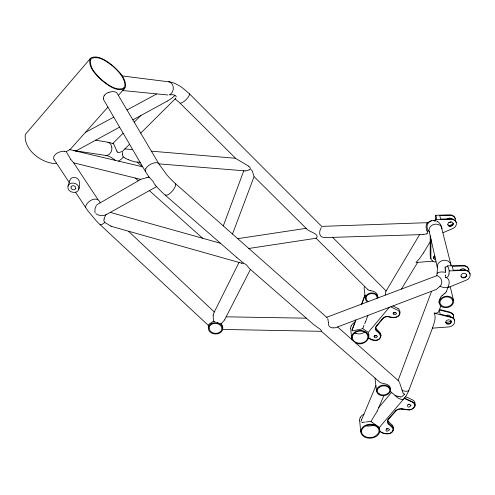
<?xml version="1.0" encoding="UTF-8"?>
<svg xmlns="http://www.w3.org/2000/svg" width="495" height="495" viewBox="0 0 495 495"><rect width="100%" height="100%" fill="white"/><g stroke="black" fill="none" stroke-linecap="round" stroke-linejoin="round"><path stroke-width="0.74" d="M445.488 277.355L445.488 277.472A2.271 2.271 0 0 0 446.44 277.423M430.235 235.892L430.186 254.789A3.564 3.564 0 0 0 430.26 255.519C430.007 258.848 432.5 262.313 436.021 261.96M430.916 238.937L430.86 257.876A3.564 3.564 0 0 0 430.947 258.65M396.322 313.434C396.575 314.851 393.253 315.228 393.141 313.743M385.314 294.983L385.667 291.84M451.261 321.317C451.087 323.854 447.072 324.683 445.766 322.579A1.782 1.782 0 0 1 445.661 322.363C445.71 319.77 449.85 318.867 451.162 321.014A1.757 1.757 0 0 1 451.335 321.472C451.824 324.751 445.877 325.227 445.667 322.406M122.618 151.439L122.605 151.804M359.648 420.583L360.768 432.042C362.643 441.28 379.696 439.61 379.807 430.421C378.131 421.387 361.109 422.513 360.756 431.894M443.075 232.662L452.807 228.542C456 227.502 457.677 223.22 455.338 220.584A4.133 4.133 0 0 0 455.326 218.939C454.973 216.29 452.213 214.657 449.689 214.836L435.798 215.288L435.668 218.177A3.787 3.787 0 0 1 435.594 218.778M122.574 152.472L122.531 154.65M449.014 273.914L449.188 270.895L448.476 267.937A4.727 4.727 0 0 0 448.414 267.708L447.455 265.964A3.23 3.23 0 0 1 445.772 267.022M222.713 328.822C222.694 321.23 209.113 320.457 208.296 328.018C208.494 335.888 222.886 336.049 222.769 327.962A4.764 4.764 0 0 0 222.645 326.725L221.593 323.916M250.272 168.944L249.133 169.865M208.315 327.746L208.519 325.258M213.166 315.191L213.444 321.15M436.807 275.82L437.487 268.686A12.505 12.505 0 0 0 437.462 268.315L437.339 267.411A4.48 4.48 0 0 1 437.24 265.902L438.267 263.334L440.482 261.391A8.489 8.489 0 0 1 445.401 260.314L448.148 261.088L450.32 263.074A4.517 4.517 0 0 1 450.84 264.324L451.131 265.753M437.227 273.364L438.341 272.399L441.045 271.972A20.573 20.573 0 0 1 445.382 272.337M355.732 342.979C362.303 346.308 371.634 339.879 368.144 332.516L389.249 307.358M456.328 222.651L454.917 220.492L452.424 219.322L436.429 219.669L436.503 218.431A3.855 3.855 0 0 0 436.411 217.825L435.798 215.288M453.067 223.87A6.911 6.911 0 0 1 451.774 224.588C444.139 228.003 457.417 225.021 451.78 222.082C450.085 221.407 447.604 222.663 447.833 224.662C448.606 228.127 454.311 225.739 453.104 223.325M70.983 187.147C70.469 189.733 74.894 190.983 75.772 188.484M361.01 421.53L361.529 419.909M75.803 188.378C76.323 185.792 71.911 184.536 71.02 187.023M78.804 189.146C80.004 183.292 70.018 180.539 68.056 186.077L69.906 180.304M104.086 218.914L105.701 214.873L106.382 214.539M79.188 187.877L79.516 184.288A13.996 13.996 0 0 0 79.392 182.964C79.973 176.802 70.946 175.793 69.95 180.174M435.52 219.068L435.322 219.625M352.112 329.719L352.248 329.305M79.089 188.224C78.297 195.172 66.361 192.679 68.044 186.114M404.792 397.634L405.015 398.395L412.434 401.822A4.87 4.87 0 0 1 414.197 403.14L414.402 403.444A3.533 3.533 0 0 1 414.587 406.995M321.292 227.558C318.65 231.809 318.675 237.804 325.246 237.538A10.296 10.296 0 0 0 326.261 237.563L423.008 234.562M90.529 60.192C89.471 68.329 96.649 74.856 101.964 80.042C107.761 84.515 115.149 90.709 122.952 88.469A3.756 3.756 0 0 0 123.985 87.671M189.566 94.749L188.317 96.989A24.521 24.521 0 0 1 183.701 101.723L180.378 103.399L175.1 98.926M447.851 287.682L466.271 280.158C470.009 279.106 471.593 273.989 468.685 271.359A4.542 4.542 0 0 0 468.802 270.926A4.177 4.177 0 0 0 468.815 269.206L468.815 269.231M453.457 318.236L453.593 317.79A3.886 3.886 0 0 0 453.612 315.983L453.488 315.464M448.297 286.512L446.434 291.413M375.606 327.368L375.717 327.09A4.189 4.189 0 0 1 376.293 326.18L382.579 318.539A6.249 6.249 0 0 1 388.334 316.645M432.512 328.018C433.942 323.482 436.367 317.802 434.363 313.428A2.023 2.023 0 0 0 434.208 313.261M432.488 328.08L408.851 390.277A29.168 29.168 0 0 1 403.821 398.865L379.436 427.402L379.789 430.26M432.469 328.142L448.575 326.96C451.898 326.873 455.777 323.835 454.589 320.216M223.307 225.918L243.781 170.769M352.304 329.15L355.664 320.098M361.585 304.122L364.945 295.057M351.933 330.703L355.899 320.005M361.826 304.029L364.994 295.478M232.495 234.048L254.071 176.635L307.104 229.29C309.882 232.198 319.937 233.894 316.441 238.188M398.116 380.451L431.56 291.308M365.737 321.199L367.903 315.451M365.687 321.323L364.667 323.872M448.093 287.05L446.471 287.762L443.062 287.323A21.799 21.799 0 0 1 439.999 286.283C443.285 283.4 441.831 278.178 438.644 276.464M440.884 306.015L438.316 312.308L436.59 313.156L434.059 313.112L450.914 317.332M361.554 419.853L375.903 385.723M363.943 325.586L363.806 325.914M392.733 430.823C390.425 435.359 383.118 433.929 379.814 431.126M363.732 326.075L362.773 328.575M377.233 411.104L383.866 395.66M377.202 411.172L371.157 421.14M103.969 96.148L103.616 97.113A4.907 4.907 0 0 0 103.492 97.756L103.48 97.88A4.492 4.492 0 0 0 103.486 98.833M239.011 262.43L213.63 313.415A5.495 5.495 0 0 0 213.209 315.191M224.612 319.826L250.433 269.441M104.043 96.005L104.327 95.51M426.733 223.882L426.548 224.266A5.538 5.538 0 0 0 426.232 225.299L426.09 227.026A10.203 10.203 0 0 0 426.9 230.534M145.846 168.622L145.338 171.159A1.918 1.918 0 0 0 145.524 171.61L148.933 176.932M321.527 331.254L320.704 329.596L313.966 324.831L249.684 268.785A4.251 4.251 0 0 1 249.22 268.284L246.318 264.707A7.159 7.159 0 0 0 245.619 264.243L244.381 263.594M208.711 324.726L208.952 324.367A4.331 4.331 0 0 1 209.119 324.163L213.518 321.249M385.822 291.493L419.581 234.667M401.389 289.086L417.656 262.399M423.392 253.001L430.217 241.795M423.355 253.056L419.482 258.699L415.961 262.505L432.847 261.174M426.82 223.734L427.296 223.121M96.401 205.369L95.015 208.636L94.922 211.903M362.402 428.769L363.825 427.173L365.811 425.917A11.428 11.428 0 0 1 374.065 425.366M378.131 433.7L375.08 436.349M460.195 270.035C461.334 268.414 464.261 268.142 465.343 269.954M436.417 219.681L436.083 220.065M439.975 286.314L436.466 289.309A10.488 10.488 0 0 1 435.996 289.569L336.012 327.554A5.921 5.921 0 0 1 334.15 327.832L333.228 327.869M376.633 326.186L382.92 318.545M378.712 407.657L391.526 392.448M96.847 204.781L140.858 179.289M118.367 95.38L124.678 88.296A4.109 4.109 0 0 0 125.588 86.421C125.959 77.814 118.633 71.119 112.823 65.699C106.883 61.287 99.136 54.865 91.303 57.661A3.88 3.88 0 0 0 90.758 58.088A3.75 3.75 0 0 0 90.48 58.379L26.111 133.52A5.303 5.303 0 0 0 25.257 134.912C23.704 149.719 41.407 163.109 55.168 163.536A8.7 8.7 0 0 0 56.591 163.257M388.408 418.98L395.511 410.949M388.767 418.968L395.87 410.943A4.82 4.82 0 0 1 396.346 410.485A7.06 7.06 0 0 1 401.866 409.08M69.993 149.676L107.922 107.099M112.78 143.55L123.144 133.217M134.225 122.178L140.939 115.49M122.915 150.851L129.566 144.237M140.716 133.143L175.552 98.474A1.708 1.708 0 0 0 175.88 97.96M377.196 336.359C376.775 334.62 373.787 335.356 374.059 336.662M442.177 295.49L443.996 293.993M447.585 218.796C450.06 216.897 453.241 219.217 455.338 220.584M379.015 387.461L377.994 388.631A3.706 3.706 0 0 0 378.199 393.018L379.362 393.995M388.08 393.383L389.101 392.226A3.706 3.706 0 0 0 388.934 387.832M427.377 223.047L427.562 222.886A11.144 11.144 0 0 1 428.757 222.008L430.718 221.048A8.656 8.656 0 0 1 431.733 220.758L432.407 220.64A8.267 8.267 0 0 1 433.502 220.566M445.104 293.096L444.077 293.931M221.451 323.482L224.452 320.11A6.559 6.559 0 0 0 224.569 319.906M69.486 149.744L66.299 151.693L70.581 159.167M362.581 328.587L362.142 328.829A5.247 5.247 0 0 1 361.554 329.057L358.541 329.658M354.142 322.789L354.797 322.424M122.036 151.538L119.344 152.479L117.593 152.169M363.497 414.358L363.967 414.098M106.388 214.533L156.587 186.609M167.199 101.153L171.79 98.264L174.89 95.541M75.791 151.043L119.598 127.135M132.87 119.889L167.149 101.184M386.614 428.818C383.334 434.387 394.552 428.268 386.614 428.818A2.339 2.339 0 0 0 388.006 428.689M85.357 132.431L113.757 117.117M127.005 109.977L156.556 94.038M105.751 214.855L105.732 214.861A2.197 2.197 0 0 1 105.41 215.009L104.81 215.214A10.581 10.581 0 0 1 101.673 215.554L101.135 215.548A13.08 13.08 0 0 1 100.213 215.455L97.62 214.787L95.844 213.654M373.249 425.125L372.673 425.36M249.016 169.915L246.293 170.794A4.795 4.795 0 0 1 245.211 170.893M141.013 179.221L144.422 178.28M148.797 176.981L148.469 177.105M326.675 317.301L436.937 275.659M148.358 177.148L147.071 177.563M108.888 92.299C111.412 91.606 114.605 91.024 116.801 92.782A1.522 1.522 0 0 1 116.944 92.98L159.297 164.526L166.889 174.883A88.45 88.45 0 0 0 174.543 182.81L327.096 317.672M426.443 233.9L426.832 233.776A4.152 4.152 0 0 0 427.092 233.671L427.791 233.003L427.414 231.722M147.009 177.581L146.291 177.785M358.009 329.732L352.335 330.87M426.393 233.912L423.107 234.556M145.821 177.915L144.992 178.132M445.772 267.034L445.067 267.151M237.724 238.67L306.139 228.331M248.818 248.478L316.324 238.225M362.433 422.328L365.347 422.062M362.185 422.353L361.82 422.384M366.455 421.969L371.027 421.313L372.048 422.309M445.661 322.325L447.511 322.183A8.013 8.013 0 0 0 450.258 321.465A7.357 7.357 0 0 0 451.143 320.983M243.49 263.247L241.956 263.204M167.91 94.997L122.692 90.523M427.847 222.657L321.694 226.382L189.356 93.728L182.408 87.788A46.45 46.45 0 0 0 180.174 86.266L175.737 83.828A27.25 27.25 0 0 0 170.849 82.077L122.166 75.939M447.529 265.865L464.991 265.605L467.528 266.96L468.802 269.162L467.218 267.09L464.619 266.001L452.257 266.223L453.247 270.251L464.898 269.93L466.915 270.369L468.654 271.421M449.188 270.895L464.23 270.418C466.643 270.295 469.433 271.532 470.114 274.026M64.189 151.185C59.394 151.08 53.064 154.508 53.658 158.196A2.821 2.821 0 0 0 54.017 159.328M226.147 316.825L306.337 318.18M222.626 329.441L321.434 331.31M333.092 327.863C330.406 328.16 327.801 325.821 328.414 322.672M404.434 394.193L403.159 393.377L402.15 390.332M140.122 162.341L134.374 161.772L128.261 159.687M245.143 170.88L158.907 163.87C157.311 161.896 154.304 162.775 152.281 163.505A15.203 15.203 0 0 0 148.228 165.899A10.011 10.011 0 0 0 145.821 168.603M124.839 148.939L132.697 149.601M151.39 151.179L235.577 158.276M451.032 221.921L451.1 221.927A3.205 3.205 0 0 1 448.934 222.459M451.706 218.79L440.63 219.081L439.777 215.597L451.391 215.405L453.865 216.569L455.27 218.722M73.371 150.499L106.314 155.517L109.042 154.607L111.053 152.039A8.873 8.873 0 0 0 111.796 147.139M401.996 408.839L407.762 409.656C412.217 411.227 417.848 404.687 412.298 402.119L404.941 398.716M401.878 409.006L407.639 409.823C411.735 410.794 416.598 406.816 414.866 402.887M435.581 259.714L435.328 259.658A2.333 2.333 0 0 1 433.775 258.582M388.358 316.528C391.582 317.295 396.928 318.539 399.156 314.944C400.288 313.248 399.31 310.879 397.497 310.142L390.901 306.912M388.241 316.707C391.904 318.217 399.713 318.409 400.084 312.883A3.533 3.533 0 0 0 400.04 312.37L399.842 311.163A3.96 3.96 0 0 0 398.048 308.564M105.942 155.48L107.025 155.702A15.685 15.685 0 0 1 109.438 156.562L110.787 157.212A23.68 23.68 0 0 1 111.524 157.62L115.508 160.411M95.696 140.178L107.966 142.244A26.885 26.885 0 0 1 113.083 143.674M241.752 263.173L241.35 263.086M435.668 220.999L434.245 220.888A3.063 3.063 0 0 0 435.996 220.133M370.736 290.714L369.518 290.454A6.404 6.404 0 0 1 368.961 290.287L368.812 290.225A2.716 2.716 0 0 1 367.995 289.754M370.805 290.726C374.368 290.986 378.291 293.387 377.858 297.458A3.979 3.979 0 0 1 377.846 297.978M398.939 396.551L400.016 396.786M398.729 396.507L397.114 396.13M69.888 149.651L142.739 166.834M73.668 162.824L140.679 179.394M450.79 316.8L440.166 314.146L439.306 310.161M439.554 309.511L449.707 312.06M439.381 309.963L449.825 312.586M220.052 323.198L221.525 323.779M110.255 212.386L220.362 243.224M241.275 263.068L111.864 226.506M217.713 322.542L218.06 322.641M217.503 322.48L217.076 322.356M400.152 396.823L400.467 396.928M396.99 396.099L394.948 395.257A13.142 13.142 0 0 0 399.044 398.624L401.581 399.477L403.289 399.255A1.683 1.683 0 0 0 403.809 398.852M215.022 321.738L214.292 321.502M214.23 321.484L213.574 321.267M374.071 425.347L376.497 426.523L378.007 427.977M433.595 257.709L433.787 257.771A4.931 4.931 0 0 0 435.216 257.982M402.225 390.592L405.727 391.335L408.128 391A1.448 1.448 0 0 0 408.87 390.283M436.862 221.333L437.747 221.785M111.759 226.463L110.645 225.992M128.217 159.668L125.303 158.245M437.524 275.764L438.149 276.111M110.533 225.937L104.897 222.465L101.902 224.526L100.163 224.724A94.322 94.322 0 0 1 96.327 220.937L87.733 210.653L75.574 192.246M379.801 431.355C383.439 434.888 393.556 435.26 393.457 428.831A3.589 3.589 0 0 0 392.337 426.727L388.909 423.38A3.298 3.298 0 0 1 387.876 421.462L387.876 421.202M405.523 396.625L412.217 399.725A5.748 5.748 0 0 1 412.886 400.084A4.17 4.17 0 0 1 414.915 402.881M368.552 337.689C371.392 339.626 376.021 341.68 379.127 339.001C382.295 336.619 378.984 332.195 376.429 330.976A3.484 3.484 0 0 1 375.557 327.35M368.509 337.912C371.757 341.204 380.364 341.915 380.915 335.938M250.767 169.599L251.441 170.039A4.158 4.158 0 0 1 252.32 171.19L254.053 176.505M392.925 305.966L397.466 308.193A5.099 5.099 0 0 1 398.067 308.534M352.322 337.862C353.69 345.788 367.983 344.508 367.872 336.445C366.572 328.519 352.329 329.707 352.31 337.726M396.309 313.255C395.654 311.448 392.851 312.364 393.123 313.607M368.292 301.56L367.946 301.344M394.917 395.239L390.357 391.427M124.994 158.06L123.602 157.033M387.542 386.7L388.903 387.857M363.274 328.909L367.754 332.089M155.238 185.056A99.879 99.879 0 0 0 164.148 194.213C166.24 196.855 169.593 193.817 171.301 192.147A21.601 21.601 0 0 0 173.194 190.006L175.249 186.621L175.626 183.917A1.052 1.052 0 0 0 175.354 183.527M378.978 427.08L372.147 422.39M248.638 166.097L236.01 158.672A1.949 1.949 0 0 1 235.781 158.48L180.192 103.294M236.882 257.567L243.695 263.235M236.845 257.536L165.138 195.079M321.366 331.279L379.919 382.326A3.545 3.545 0 0 0 380.618 382.74C383.947 384.027 388.878 383.575 390.264 387.678C393.166 395.783 378.298 399.044 376.559 391.18L375.043 378.551A3.941 3.941 0 0 1 375.043 378.081M337.59 326.954L398.475 380.773A1.9 1.9 0 0 1 398.716 381.051L399.335 382.109M135.302 178.064L138.309 180.749M149.36 190.631L202.672 238.268M137.146 162.1L142.251 166.722M100.163 224.724L208.5 325.537M128.725 231.468L214.329 312.005M388.513 424.011L391.966 427.346A3.149 3.149 0 0 1 392.801 430.836M392.083 425.044L388.643 421.709A3.242 3.242 0 0 1 387.894 420.663A3.471 3.471 0 0 1 388.779 418.987M315.983 238.101L367.952 289.699M332.652 237.365L386.131 290.973M376.782 330.431L379.888 333.605A3.521 3.521 0 0 1 380.903 335.579L380.909 335.789M149.595 177.68L152.844 181.102A10.884 10.884 0 0 1 153.159 181.591L154.341 183.756M149.416 177.495L149.038 177.062M73.347 162.366L70.649 159.26M155.164 184.981L154.626 184.233M104.668 222.199L104.346 221.748M362.588 434.486L364.103 435.928L366.523 437.085A11.379 11.379 0 0 0 375.068 436.324M100.064 202.585C97.336 194.851 85.598 201.576 85.555 207.498M449.961 286.822L450.221 287.236A4.535 4.535 0 0 1 450.648 288.356L453.5 300.385C454.639 307.772 441.93 310.613 439.374 303.788C437.623 296.121 451.304 293.021 453.5 300.385M73.452 162.502L97.973 199.59M54.085 159.427L69.207 182.525M440.538 304.307C443.031 308.261 449.571 307.612 452.003 303.899A4.313 4.313 0 0 0 452.684 300.57M145.524 171.61L103.981 100.343A3.805 3.805 0 0 1 103.56 99.248L103.498 98.932M461.024 276.198C462.336 278.425 466.469 277.478 466.624 274.874A1.85 1.85 0 0 0 466.612 274.651M427.395 231.679L426.882 230.546M399.607 382.691L401.996 389.744M116.808 151.037L113.8 144.243A1.955 1.955 0 0 0 113.231 143.729M447.827 224.612L447.907 224.786A2.197 2.197 0 0 0 449.021 225.751M95.139 212.584L95.021 212.262M327.702 318.625L327.869 319.096M402.033 389.893L402.138 390.283M327.956 319.405L328.408 322.598M450.852 264.38L440.971 225.374A8.953 8.953 0 0 0 437.766 221.754M442.109 228.709L440.909 226.023A4.628 4.628 0 0 0 439.888 225.114L436.417 224.142A7.716 7.716 0 0 0 430.786 226.178L429.586 227.78L429.041 229.593A4.455 4.455 0 0 0 429.128 230.998L437.332 267.38M439.183 302.829L439.269 303.385M439.121 302.699L439.065 302.358A5.952 5.952 0 0 1 439.071 300.812L440.699 297.062A12.406 12.406 0 0 1 442.177 295.496M374.071 336.755C374.338 338.203 377.14 338.073 377.209 336.464M111.808 147.139L110.818 144.292L108.832 142.504A3.663 3.663 0 0 0 107.966 142.244M390.543 389.571C388.983 382.771 376.429 384.126 376.559 391.18M377.821 297.118C376.565 290.683 364.994 292.05 365.378 298.64L364.171 288.597A4.183 4.183 0 0 1 364.53 286.642M380.723 334.36L380.896 335.622M393.247 427.253L393.451 428.781M368.589 336.241C366.999 327.678 351.58 329.101 351.58 337.782M366.127 298.547C365.607 292.848 376.392 291.413 377.103 297.514A3.539 3.539 0 0 1 377.06 298.275M350.695 328.748L351.592 337.924A5.321 5.321 0 0 0 352.155 339.824M445.079 267.572L445.147 268.389M445.154 268.507L445.253 269.862M445.259 269.917L445.283 270.326M445.283 270.363L445.308 270.815M445.327 271.167L445.351 271.582M445.364 271.835L445.382 272.238M445.463 274.923L445.469 275.276M445.469 275.313L445.475 275.672M445.481 276.334L445.488 276.823M388.414 424.116A3.7 3.7 0 0 1 388.371 418.943M395.462 410.9A7.301 7.301 0 0 1 401.965 408.988M392.071 425.05A3.911 3.911 0 0 1 393.271 427.247M90.48 58.373A3.954 3.954 0 0 0 89.774 59.623C88.673 68.31 96.414 75.24 102.137 80.716C108.12 85.214 115.867 91.674 123.812 89.013A3.855 3.855 0 0 0 124.678 88.296M90.529 60.192A3.706 3.706 0 0 1 91.47 58.713A3.781 3.781 0 0 1 92.181 58.193C99.693 55.824 106.951 61.776 112.619 66.008C118.187 71.162 124.981 77.474 124.907 85.647A3.991 3.991 0 0 1 123.998 87.671M367.414 301.733A4.529 4.529 0 0 1 365.329 298.652M453.488 315.575A3.799 3.799 0 0 1 453.606 315.983M351.116 326.007A7.487 7.487 0 0 1 354.16 322.827M360.131 417.7A8.13 8.13 0 0 1 363.522 414.414M434.814 256.218A7.066 7.066 0 0 1 434.028 256.46M434.913 256.658A7.103 7.103 0 0 1 433.725 256.985M376.664 330.536A3.298 3.298 0 0 1 376.608 326.162M450.772 316.949A4.987 4.987 0 0 1 454.744 320.154M429.481 231.914A6.454 6.454 0 0 1 431.696 220.615M433.54 258.105A2.252 2.252 0 0 1 434.759 255.884M433.799 258.569A1.801 1.801 0 0 1 433.62 258.099M362.55 434.517A4.975 4.975 0 0 1 362.377 428.757M378.05 427.946A4.981 4.981 0 0 1 378.149 433.713M104.092 221.413A3.917 3.917 0 0 1 104.142 218.932M445.859 315.569A3.422 3.422 0 0 1 446.354 315.321M446.44 315.482A2.995 2.995 0 0 1 450.184 316.163M450.073 316.256A1.763 1.763 0 0 1 450.24 316.664M375.847 327.981A3.18 3.18 0 0 0 376.584 329.107L379.684 332.287A3.756 3.756 0 0 1 380.742 334.354M69.498 149.762A1.126 1.126 0 0 1 69.764 149.663M117.569 152.194A2.778 2.778 0 0 1 116.857 151.062M168.492 81.663A4.604 4.604 0 0 1 169.785 82.022C174.302 84.206 174.395 91.309 170.509 94.174C167.898 95.368 170.732 94.638 172.112 94.731A9.943 9.943 0 0 1 172.922 94.762L173.25 94.799A2.568 2.568 0 0 1 174.605 95.257M452.647 300.576A3.997 3.997 0 0 0 452.263 299.58C449.782 295.583 443.18 296.245 440.767 299.989A4.158 4.158 0 0 0 440.494 304.326M449.807 312.692A5.111 5.111 0 0 1 453.606 315.519M449.689 312.203A4.969 4.969 0 0 1 453.643 315.402M454.596 320.333A3.799 3.799 0 0 1 454.713 320.741M450.896 317.443A5.136 5.136 0 0 1 454.713 320.277M189.573 93.858A0.971 0.971 0 0 1 189.505 94.712M248.564 166.227A3.917 3.917 0 0 1 250.383 168.35M446.496 291.45A4.931 4.931 0 0 1 445.073 293.052M435.192 219.842A1.986 1.986 0 0 1 433.509 220.485M64.232 151.371A3.057 3.057 0 0 1 66.324 151.563M367.915 301.276A3.985 3.985 0 0 1 366.083 298.572M379.077 387.542A7.425 7.425 0 0 1 387.498 386.774M387.993 393.284A7.382 7.382 0 0 1 379.399 393.933M122.568 154.65A3.465 3.465 0 0 0 123.267 156.785L123.404 156.835A18.872 18.872 0 0 1 119.877 160.269L119.635 160.423A9.096 9.096 0 0 1 118.484 161.116M404.421 394.168A9.665 9.665 0 0 1 400.87 397.132M445.921 277.565A4.634 4.634 0 0 1 446.298 277.683L446.626 277.806A4.127 4.127 0 0 1 447.554 278.369L447.802 278.586A4.127 4.127 0 0 1 448.47 279.397L448.594 279.632A5.136 5.136 0 0 1 449.132 281.426L449.182 282.014A8.916 8.916 0 0 1 448.99 284.019L448.73 285.157A19.602 19.602 0 0 1 448.321 286.432M449.021 273.914A4.127 4.127 0 0 1 448.606 275.455L448.476 275.715A3.589 3.589 0 0 1 446.639 277.398M356.524 333.735A8.322 8.322 0 0 1 354.599 333.017M364.592 332.027A8.99 8.99 0 0 1 356.561 333.587M393.494 312.741A1.677 1.677 0 0 0 393.878 312.883A1.856 1.856 0 0 0 395.666 312.425M374.857 335.876A1.689 1.689 0 0 1 374.492 335.746M376.534 335.511A1.844 1.844 0 0 1 374.87 335.851M372.667 425.347A11.391 11.391 0 0 1 366.121 425.805M409.854 404.384A2.277 2.277 0 0 1 408.158 404.625M104.241 95.436A8.514 8.514 0 0 1 108.912 92.417M382.876 318.508A5.897 5.897 0 0 1 388.229 316.794M174.908 95.442A1.621 1.621 0 0 1 176.22 96.785M359.624 420.434A5.414 5.414 0 0 1 360.181 417.749M350.677 328.612A5.42 5.42 0 0 1 351.159 326.044M466.754 275.331C466.674 277.967 462.472 278.957 461.154 276.705A1.862 1.862 0 0 1 460.993 276.29C460.486 273.432 465.176 272.077 466.544 274.502A1.862 1.862 0 0 1 466.698 274.898L466.754 275.331M209.156 328.074C209.373 333.463 217.398 335.022 220.696 331.359A4.474 4.474 0 0 0 221.63 329.843A3.948 3.948 0 0 0 221.847 328.773C221.779 323.204 213.314 321.608 210.128 325.592A4.387 4.387 0 0 0 209.373 326.917A3.948 3.948 0 0 0 209.168 327.888L209.156 328.074M410.949 405.554C406.432 410.986 406.537 400.548 410.949 405.554"/></g></svg>
